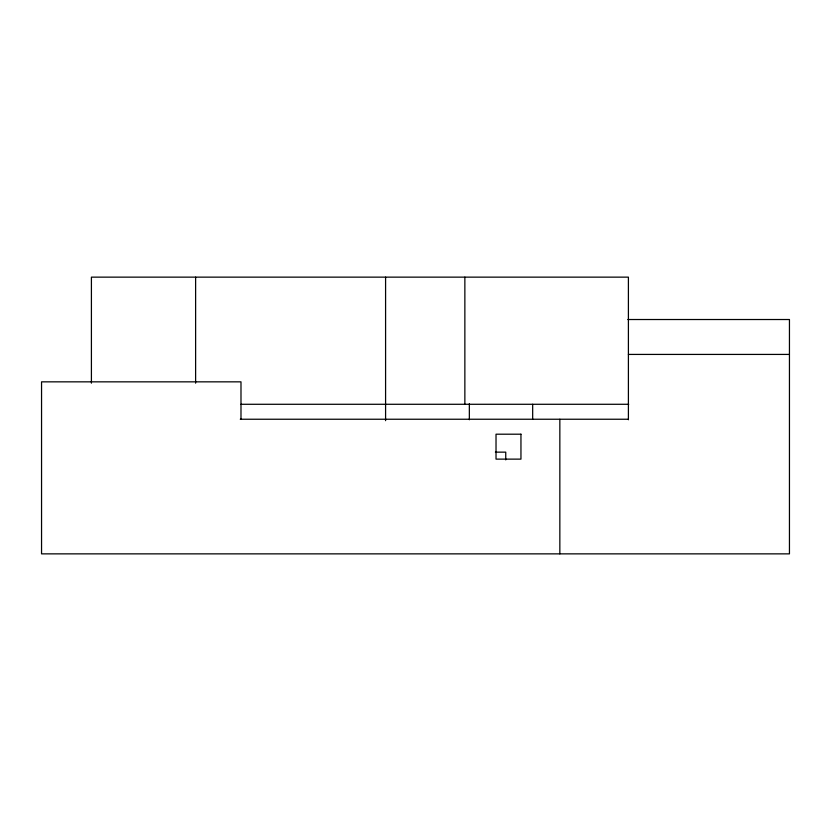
<?xml version="1.0" encoding="UTF-8"?>
<svg xmlns="http://www.w3.org/2000/svg" width="831" height="831" viewBox="0 0 831 831"><rect width="100%" height="100%" fill="white"/><g stroke="black" fill="none" stroke-linecap="round" stroke-linejoin="round"><path stroke-width="1.25" d="M627.821 319.52L789.45 319.52L789.45 553.862L41.55 553.862L41.55 381.845L240.99 381.845L240.99 419.24M628.402 354.422L789.45 354.422M240.99 404.281L628.724 404.281M240.294 419.24L628.402 419.24M495.401 452.147L505.747 452.147L505.747 459.875M628.402 419.759L628.402 277.139L91.41 277.139L91.41 383.174M559.845 419.24L559.845 553.862M532.671 404.281L532.671 419.24M469.349 403.741L469.349 419.759M464.861 277.139L464.861 404.281M385.584 277.139L385.584 420.673M195.617 277.139L195.617 383.174M520.954 434.198L496.024 434.198L496.024 459.128L520.954 459.128L520.954 434.198"/></g></svg>
